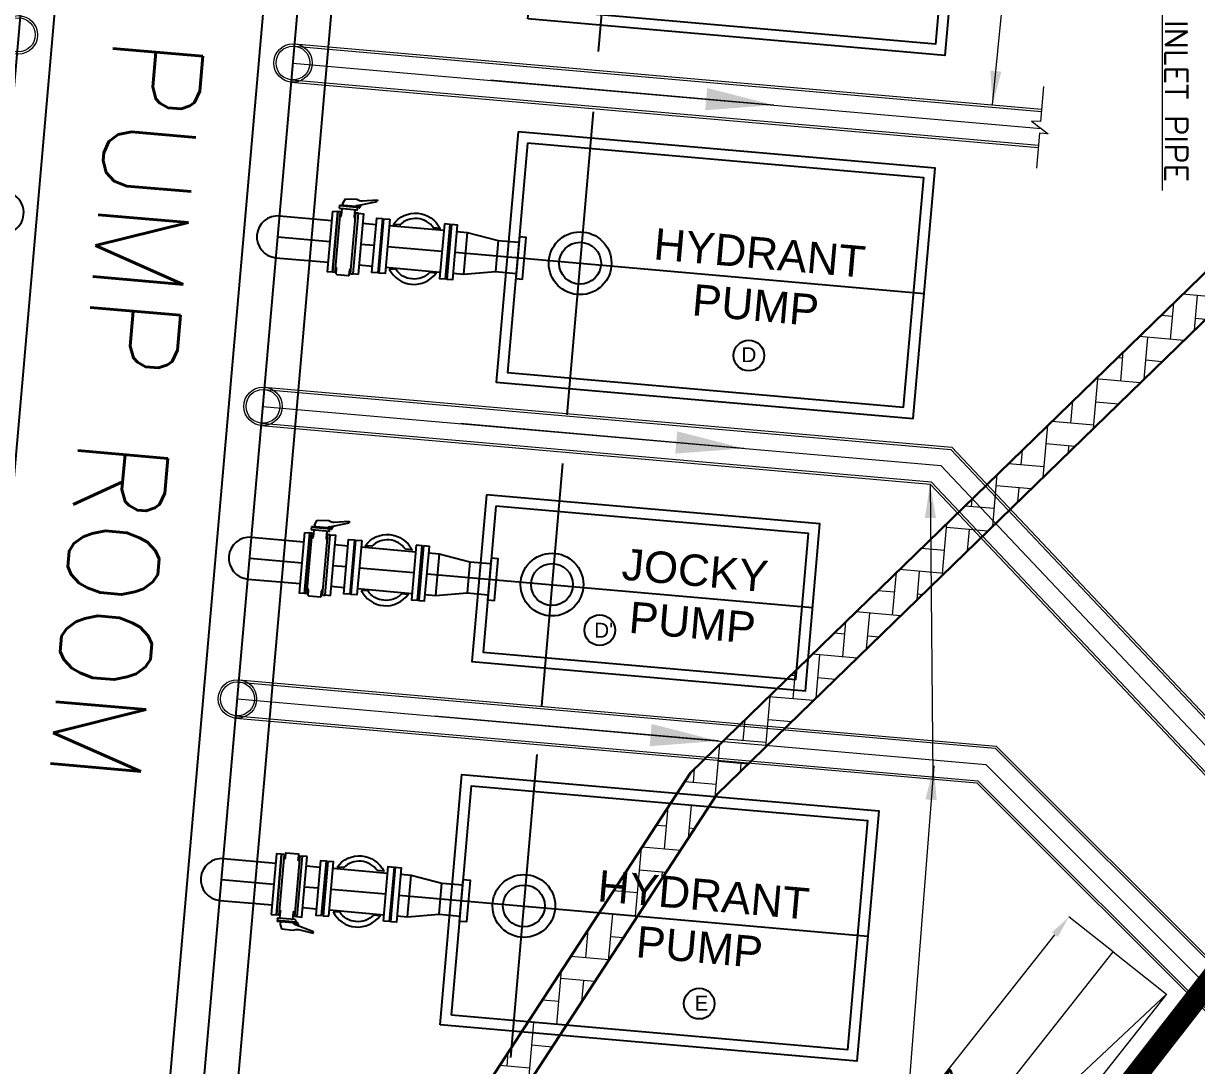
# Model space of a CAD drawing. Header units: inches. Extents: x 257070 to 799932, y -17980 to 269260.
# Drawn here: x 294260 to 299445, y 197843 to 202446 of the extents above; entities that cross this region are included whole.
import ezdxf
from ezdxf.enums import TextEntityAlignment as Align

# ---------------------------------------------------------------- set-up
doc = ezdxf.new("R2010")
doc.units = ezdxf.units.IN
doc.header["$MEASUREMENT"] = 0
doc.header["$PDMODE"] = 99
doc.header["$PDSIZE"] = 100
for name, color, linetype in [('0-AES I-INFRA', 7, 'Continuous'), ('basement1_AP$0$A-_ROAD----_E-_-', 2, 'Continuous'), ('RETAIL', 40, 'Continuous')]:
    doc.layers.add(name, color=color, linetype=linetype)
doc.layers.add('0-AES-F-HYDRANT PIPE', color=7, linetype='Continuous', lineweight=15, true_color=0xf57247)
for name, color, linetype, lineweight in [('0-AES-F-SPRINKLER PIPE', 10, 'Continuous', 15), ('0-AES-I-INFRA', 7, 'Continuous', 0), ('0-AES-P-COLD WATER SUPPLY PIPE', 5, 'Continuous', 15), ('E--CONCRETE-4', 4, 'Continuous', 40), ('F--BRICKWALL HATCH', 252, 'Continuous', 20), ('F--BRICKWALL-3', 252, 'Continuous', 30)]:
    doc.layers.add(name, color=color, linetype=linetype, lineweight=lineweight)
doc.styles.add('ARIAL', font='arial.ttf')
doc.styles.add('format', font='arial.ttf')
doc.styles.add('RomanS', font='romans.shx')
doc.styles.get("Standard").update_dxf_attribs({"font": 'arial.ttf'})
doc.dimstyles.new('AES-PLUMBING', dxfattribs={"dimtxt": 100, "dimasz": 100, "dimexe": 0, "dimexo": 0, "dimgap": 0.01, "dimtad": 1, "dimdec": 0, "dimdsep": 46, "dimtxsty": 'Standard', "dimcen": 10, "dimclrd": 7, "dimclre": 7, "dimclrt": 7, "dimadec": 0, "dimazin": 0, "dimtfac": 1, "dimtdec": 0, "dimtmove": 0, "dimatfit": 3, "dimfxl": 1, "dimlwd": -1, "dimlwe": -1, "dimarcsym": 1})
doc.dimstyles.new('AES-SLEEVE', dxfattribs={"dimtxt": 95, "dimasz": 75, "dimexe": 0, "dimexo": 0, "dimgap": 20, "dimtad": 1, "dimtoh": 1, "dimdec": 0, "dimzin": 1, "dimdsep": 46, "dimtxsty": 'Standard', "dimcen": 2.5, "dimclrd": 7, "dimclre": 7, "dimclrt": 7, "dimadec": 0, "dimazin": 0, "dimtfac": 1, "dimtdec": 0, "dimtmove": 0, "dimatfit": 3, "dimfxl": 0.18, "dimlwd": -1, "dimarcsym": 0})

# ---------------------------------------------------------------- blocks, each defined once
blk = doc.blocks.new('A$C3A1F5BA5')
at = {"layer": '0-AES I-INFRA', "color": 7}
for p, q in [((-2632.8, 3941.3, 17.5), (-2625.2, 3940.6, 17.5)), ((-2628.6, 3874.1, 0), (-2632.8, 3941.3, 17.5)), ((-2608.2, 3853.3, 0), (-2625.2, 3940.6, 17.5)), ((-2637.7, 3799.6, 0), (-2635.4, 3850.9, 0)), ((-2597.9, 3863.1, 0), (-2609.5, 3870.2, 0)), ((-2609.2, 3866.4, 0), (-2599, 3861.2, 0)), ((-2601.3, 3862.3, 0), (-2608.9, 3775, 0)), ((-2598, 3861.2, 0), (-2605.6, 3774.7, 0)), ((-2590.3, 3853.7, 0), (-2598.6, 3854.4, 0)), ((-2587.7, 3850.7, 0), (-2594.2, 3776.5, 0)), ((-2588.5, 3842, 0), (-2557.9, 3839.3, 0)), ((-2573.2, 3857.5, 0), (-2574.2, 3846.3, 0)), ((-2306.4, 3822.9, 0), (-2574.2, 3846.3, 0)), ((-2305.5, 3834.1, 0), (-2573.2, 3857.5, 0)), ((-2614.6, 3787.5, 0), (-2637.7, 3799.6, 0)), ((-2607.3, 3793.9, 0), (-2614.6, 3787.5, 0)), ((-2328.7, 3824.9, 0), (-2328.7, 3824.9, 0)), ((-2301.4, 3816.9, 0), (-2323.6, 3818.8, 0)), ((-2306.4, 3822.9, 0), (-2305.5, 3834.1, 0)), ((-2303.4, 3761.8, 0), (-2298.8, 3813.8, 0)), ((-1213.2, 3817.2, 17.5), (-1205.6, 3816.5, 17.5)), ((-1209, 3749.9, 0), (-1213.2, 3817.2, 17.5)), ((-1188.6, 3729.1, 0), (-1205.6, 3816.5, 17.5)), ((-2597.2, 3774, 0), (-2608.9, 3775, 0)), ((-2593.5, 3784.4, 0), (-2563, 3781.7, 0)), ((-2580.2, 3777.6, 0), (-2581.1, 3766.4, 0)), ((-2313.4, 3743, 0), (-2581.1, 3766.4, 0)), ((-2312.5, 3754.2, 0), (-2580.2, 3777.6, 0)), ((-2334.7, 3756.1, 0), (-2334.7, 3756.1, 0)), ((-2306.4, 3759.2, 0), (-2328.7, 3761.2, 0)), ((-2312.5, 3754.2, 0), (-2313.4, 3743, 0)), ((-1178.3, 3738.9, 0), (-1189.9, 3746.1, 0)), ((-1189.6, 3742.2, 0), (-1179.4, 3737, 0)), ((-1181.7, 3738.2, 0), (-1189.4, 3650.9, 0)), ((-1178.5, 3737, 0), (-1186, 3650.6, 0)), ((-1153.6, 3733.3, 0), (-1154.6, 3722.2, 0)), ((-885.9, 3709.9, 0), (-1153.6, 3733.3, 0)), ((-1218.1, 3675.4, 0), (-1215.9, 3726.8, 0)), ((-1170.7, 3729.6, 0), (-1179, 3730.3, 0)), ((-1168.1, 3726.5, 0), (-1174.6, 3652.4, 0)), ((-1168.9, 3717.8, 0), (-1138.4, 3715.2, 0)), ((-886.9, 3698.8, 0), (-1154.6, 3722.2, 0)), ((-909.1, 3700.7, 0), (-909.1, 3700.7, 0)), ((-881.8, 3692.7, 0), (-904, 3694.7, 0)), ((-886.9, 3698.8, 0), (-885.9, 3709.9, 0)), ((-883.8, 3637.7, 0), (-879.2, 3689.7, 0)), ((-1195, 3663.4, 0), (-1218.1, 3675.4, 0)), ((-1187.7, 3669.8, 0), (-1195, 3663.4, 0)), ((-1177.7, 3649.8, 0), (-1189.4, 3650.9, 0)), ((-1173.9, 3660.2, 0), (-1143.4, 3657.6, 0)), ((-1160.6, 3653.4, 0), (-1161.6, 3642.3, 0)), ((-893.8, 3618.9, 0), (-1161.6, 3642.3, 0)), ((-892.9, 3630, 0), (-1160.6, 3653.4, 0)), ((-915.1, 3632, 0), (-915.1, 3632, 0)), ((-886.8, 3635.1, 0), (-909.1, 3637.1, 0)), ((-892.9, 3630, 0), (-893.8, 3618.9, 0)), ((567.6, 3575.6, 0), (599.4, 3658.7, 17.5)), ((591.3, 3592.5, 0), (607.1, 3658, 17.5)), ((607.1, 3658, 17.5), (599.4, 3658.7, 17.5)), ((251.5, 3538.4, 0), (256, 3590.4, 0)), ((259.1, 3593, 0), (281.3, 3591, 0)), ((265.1, 3598, 0), (266.1, 3609.2, 0)), ((265.1, 3598, 0), (532.8, 3574.6, 0)), ((266.1, 3609.2, 0), (533.8, 3585.8, 0)), ((287.4, 3596.1, 0), (287.4, 3596.1, 0)), ((533.8, 3585.8, 0), (532.8, 3574.6, 0)), ((550, 3579.1, 0), (558.3, 3578.4, 0)), ((558.9, 3585.1, 0), (551.4, 3498.6, 0)), ((562.4, 3585.7, 0), (554.7, 3498.4, 0)), ((559.1, 3587, 0), (571.8, 3592.1, 0)), ((570.9, 3588.3, 0), (559.9, 3585, 0)), ((254, 3535.4, 0), (276.3, 3533.4, 0)), ((259.1, 3529.3, 0), (258.1, 3518.2, 0)), ((259.1, 3529.3, 0), (526.8, 3505.9, 0)), ((281.4, 3527.4, 0), (281.4, 3527.4, 0)), ((546.2, 3567.9, 0), (515.6, 3570.5, 0)), ((547, 3576.6, 0), (540.5, 3502.4, 0)), ((587.3, 3517.6, 0), (594, 3568.5, 0)), ((258.1, 3518.2, 0), (525.8, 3494.8, 0)), ((541.2, 3510.2, 0), (510.6, 3512.9, 0)), ((526.8, 3505.9, 0), (525.8, 3494.8, 0)), ((543, 3499.4, 0), (554.7, 3498.4, 0)), ((556.4, 3517.3, 0), (562.5, 3509.7, 0)), ((562.5, 3509.7, 0), (587.3, 3517.6, 0))]:
    blk.add_line(p, q, dxfattribs=at)
at = {"layer": '0-AES I-INFRA', "color": 7, "elevation": 0}
for points in [[(-3431.8, 4606.6), (-4537.5, 4703.3), (-4376.4, 6546.2), (-3270.6, 6449.5)], [(-3473.8, 4656.7), (-4487.4, 4745.3), (-4334.3, 6496.1), (-3320.7, 6407.5)], [(-2933.7, 4563), (-1827.9, 4466.3), (-1666.7, 6309.3), (-2772.5, 6406)], [(-2883.6, 4605.1), (-1869.9, 4516.4), (-1716.8, 6267.3), (-2730.5, 6355.9)], [(1011.3, 4218.1), (-94.5, 4314.8), (66.7, 6157.7), (1172.4, 6061)], [(969.2, 4268.2), (-44.4, 4356.8), (108.7, 6107.6), (1122.3, 6019)], [(-1329.8, 4422.8), (-592.6, 4358.3), (-463.7, 5832.7), (-1200.9, 5897.2)], [(-1279.7, 4464.8), (-634.6, 4408.4), (-513.8, 5790.6), (-1158.8, 5847)], [(-2468.9, 4568.8), (-2284.6, 4552.7), (-2281.9, 4583.3), (-2466.2, 4599.4)], [(-1049.3, 4444.7), (-865, 4428.6), (-862.3, 4459.1), (-1046.6, 4475.3)], [(554.6, 4304.4), (370.3, 4320.5), (372.9, 4351.1), (557.2, 4335)], [(-2526.2, 4237.2), (-2285.8, 4216.2), (-2283.5, 4242.1), (-2523.9, 4263.1)], [(-2523.3, 4269.4), (-2282.9, 4248.4), (-2280.7, 4274.2), (-2521.1, 4295.2)], [(-1103.8, 4145.3), (-863.4, 4124.2), (-861.1, 4150.1), (-1101.5, 4171.1)], [(-1106.6, 4113.1), (-866.2, 4092.1), (-863.9, 4117.9), (-1104.3, 4139)], [(556.2, 4000.1), (315.8, 4021.1), (318.1, 4047), (558.5, 4026)], [(-2547.2, 3996.2), (-2306.8, 3975.2), (-2309.1, 3949.3), (-2549.5, 3970.4)], [(553.4, 3968), (313, 3989), (315.3, 4014.8), (555.7, 3993.8)], [(-2550, 3964), (-2309.6, 3943), (-2311.9, 3917.2), (-2552.3, 3938.2)], [(-2303.4, 3856.3), (-2305.4, 3834), (-2573.2, 3857.5), (-2571.2, 3879.7)], [(-1130.5, 3839.9), (-890.1, 3818.9), (-892.3, 3793.1), (-1132.7, 3814.1)], [(-1127.6, 3872.1), (-887.2, 3851), (-889.5, 3825.2), (-1129.9, 3846.2)], [(-2583.2, 3744.2), (-2581.2, 3766.4), (-2313.4, 3743), (-2315.4, 3720.8)], [(-883.8, 3732.2), (-885.8, 3709.9), (-1153.6, 3733.3), (-1151.6, 3755.6)], [(532.3, 3726.9), (291.9, 3747.9), (289.7, 3722.1), (530.1, 3701.1)], [(529.5, 3694.8), (289.1, 3715.8), (286.9, 3689.9), (527.3, 3668.9)], [(-1163.6, 3620.1), (-1161.7, 3642.3), (-893.8, 3618.9), (-895.8, 3596.6)], [(267.9, 3631.5), (266, 3609.2), (533.8, 3585.8), (535.8, 3608)], [(524, 3472.5), (526, 3494.7), (258.1, 3518.2), (256.2, 3495.9)]]:
    blk.add_lwpolyline(points, close=True, dxfattribs=at)
for points in [[(-2400.9, 4284.7), (-2219.6, 6357.6)], [(438.3, 4036.5), (619.5, 6109.4)], [(-981.3, 4160.6), (-832.3, 5864.9)], [(-3287.5, 4918.9), (-4625.4, 5035.9)], [(-3021.6, 4895.7), (-1683.6, 4778.7)], [(-1468.2, 4759.9), (-397.8, 4666.3)], [(1155.6, 4530.4), (-182.4, 4647.4)], [(-2489, 4338.4), (-2453.9, 4474.6), (-2445.9, 4566.8)], [(-2304.7, 4322.3), (-2315.7, 4462.6), (-2307.6, 4554.7)], [(-2453.9, 4474.6), (-2315.7, 4462.6)], [(-1069.5, 4214.3), (-1034.3, 4350.5), (-1026.3, 4442.7)], [(-885.2, 4198.2), (-896.1, 4338.4), (-888.1, 4430.6)], [(-2493, 4292.8), (-2489, 4338.4)], [(-2489, 4338.4), (-2304.7, 4322.3)], [(-2308.7, 4276.7), (-2304.7, 4322.3)], [(-1034.3, 4350.5), (-896.1, 4338.4)], [(350.1, 4090.2), (385.3, 4226.4), (393.3, 4318.5)], [(534.4, 4074.1), (523.5, 4214.3), (531.5, 4306.4)], [(-2495.8, 4260.6), (-2495.3, 4266.9)], [(-2403.7, 4252.6), (-2403.1, 4258.9)], [(-2519.2, 3993.7), (-2498.1, 4234.8)], [(-2427, 3985.7), (-2406, 4226.7)], [(-2334.9, 3977.6), (-2313.8, 4218.7)], [(-2311.5, 4244.5), (-2311, 4250.8)], [(-1073.4, 4168.7), (-1069.5, 4214.3)], [(-1069.5, 4214.3), (-885.2, 4198.2)], [(523.5, 4214.3), (385.3, 4226.4)], [(-889.2, 4152.5), (-885.2, 4198.2)], [(-1099.6, 3869.6), (-1078.5, 4110.7)], [(-1076.3, 4136.5), (-1075.7, 4142.8)], [(-1007.4, 3861.6), (-986.4, 4102.6)], [(-984.1, 4128.4), (-983.6, 4134.8)], [(-892, 4120.4), (-891.4, 4126.7)], [(-915.3, 3853.5), (-894.2, 4094.5)], [(346.1, 4044.5), (350.1, 4090.2)], [(534.4, 4074.1), (350.1, 4090.2)], [(530.4, 4028.4), (534.4, 4074.1)], [(343.3, 4012.4), (343.9, 4018.7)], [(435.5, 4004.3), (436, 4010.6)], [(527.6, 3996.3), (528.2, 4002.6)], [(-2522, 3961.6), (-2521.4, 3967.9)], [(-2429.8, 3953.5), (-2429.3, 3959.8)], [(-2337.7, 3945.5), (-2337.1, 3951.8)], [(320, 3745.5), (341.1, 3986.5)], [(412.1, 3737.4), (433.2, 3978.5)], [(504.3, 3729.4), (525.4, 3970.4)], [(-2529.5, 3876.1), (-2524.3, 3935.8)], [(-2437.3, 3868), (-2432.1, 3927.7)], [(-2345.2, 3860), (-2340, 3919.6)], [(-1102.4, 3837.5), (-1101.9, 3843.8)], [(-1109.9, 3751.9), (-1104.7, 3811.6)], [(-1017.7, 3743.9), (-1012.5, 3803.6)], [(-1010.3, 3829.4), (-1009.7, 3835.7)], [(-925.6, 3735.8), (-920.4, 3795.5)], [(-918.1, 3821.3), (-917.6, 3827.7)], [(-2561.6, 3509.1), (-2541.3, 3740.5)], [(-2469.4, 3501), (-2449.2, 3732.5)], [(-2377.3, 3493), (-2357, 3724.4)], [(309.7, 3627.8), (314.9, 3687.5)], [(317.2, 3713.3), (317.7, 3719.6)], [(409.3, 3705.3), (409.9, 3711.6)], [(501.5, 3697.2), (502, 3703.5)], [(401.8, 3619.7), (407.1, 3679.4)], [(494, 3611.7), (499.2, 3671.4)], [(-1142, 3385), (-1121.7, 3616.4)], [(-1049.8, 3376.9), (-1029.6, 3608.3)], [(-957.7, 3368.9), (-937.4, 3600.3)], [(277.6, 3260.8), (297.8, 3492.3)], [(369.8, 3252.8), (390, 3484.2)], [(461.9, 3244.7), (482.1, 3476.1)]]:
    blk.add_lwpolyline(points, dxfattribs=at)
for points in [[(-2524.2, 4011.2, -0.561078), (-2506.1, 4218.5), (-2508.6, 4189.6, 0.463605), (-2521.7, 4040.1)], [(-2326.9, 3994, 0.561078), (-2308.8, 4201.2), (-2311.3, 4172.3, -0.463605), (-2324.4, 4022.9)], [(-1104.6, 3887.1, -0.561078), (-1086.5, 4094.3), (-1089, 4065.4, 0.463605), (-1102.1, 3916)], [(-907.3, 3869.8, 0.561078), (-889.2, 4077.1), (-891.8, 4048.2, -0.463605), (-904.8, 3898.7)], [(315, 3763, -0.561078), (333.1, 3970.2), (330.6, 3941.3, 0.463605), (317.5, 3791.8)], [(512.2, 3745.7, 0.561078), (530.4, 3952.9), (527.8, 3924, -0.463605), (514.8, 3774.6)]]:
    blk.add_lwpolyline(points, format="xyb", close=True, dxfattribs=at)
at = {"layer": '0-AES I-INFRA', "color": 7, "ltscale": 1000, "elevation": 0}
for points in [[(2117.1, 3250.6), (-5332.8, 3902, 0.414214), (-5820.3, 3492.9), (-5874.3, 2875.1, 0.414214), (-5465.2, 2387.7), (5071.6, 1466.3)], [(2104.1, 3101.1), (-5345.8, 3752.6, 0.414214), (-5670.8, 3479.8), (-5724.9, 2862.1, 0.414214), (-5452.1, 2537.1), (5084.6, 1615.7)], [(2091, 2951.7), (-5358.9, 3603.1, 0.414214), (-5521.4, 3466.8), (-5575.4, 2849, 0.414214), (-5439.1, 2686.5), (5097.7, 1765.1)]]:
    blk.add_lwpolyline(points, format="xyb", dxfattribs=at)
at = {"layer": '0-AES I-INFRA', "color": 7}
for centre, radius in [((-1944.8, 5583.3, 0), 67.8), ((918.2, 5363.8, 0), 67.8), ((-731.7, 4924, 0), 67.8), ((-2352.6, 4837.2, 0), 138.7), ((-2352.6, 4837.2, 0), 92.5), ((-933, 4713.1, 0), 138.7), ((-933, 4713.1, 0), 92.5), ((486.6, 4588.9, 0), 138.7), ((486.6, 4588.9, 0), 92.5)]:
    blk.add_circle(centre, radius, dxfattribs=at)
for centre, start, end in [((-2469.4, 3501, 0), 175.0026, 355.0026), ((-1049.8, 3376.9, 0), 175.0026, 355.0026), ((369.8, 3252.8, 0), 175.0026, 355.0026), ((-2575.7, 2285.6), 355.0026, 175.0026)]:
    blk.add_arc(centre, 92.5, start, end, dxfattribs=at)
for centre, major_axis, start_param, end_param in [((-2663.6, 3871.8, 0), (-22.6, 26.9), 3.375043, 4.077809), ((-2600.6, 3853.8, 0), (-5.83, -4.89), -0.626071, 0.60116), ((-2598.5, 3862.2, 0), (-0.713, 0.849), 1.973259, 4.973773), ((-2590.5, 3850.9, 0), (-2.14, -1.8), 2.356194, 3.926991), ((-2557.4, 3844.9, 0), (-4.28, -3.59), 0.785398, 2.356194), ((-2323.1, 3824.4, 0), (-3.59, 4.28), 0.785398, 2.356194), ((-2301.6, 3814.1, 0), (-2.14, -1.8), 2.356194, 3.926991), ((-2597, 3776.8, 0), (-1.8, 2.14), 2.356194, 3.926991), ((-2563.5, 3776.1, 0), (-3.59, 4.28), 3.926991, 5.497787), ((-2329.2, 3755.6, 0), (-3.59, 4.28), 5.497787, 7.068583), ((-2306.2, 3762, 0), (-1.8, 2.14), 2.356194, 3.926991), ((-1244, 3747.7, 0), (-22.6, 26.9), 3.375043, 4.077809), ((-1178.9, 3738, 0), (-0.713, 0.849), 1.973259, 4.973773), ((-1181.1, 3729.7, 0), (-5.83, -4.89), -0.626071, 0.60116), ((-1170.9, 3726.8, 0), (-2.14, -1.8), 2.356194, 3.926991), ((-1137.9, 3720.7, 0), (-4.28, -3.59), 0.785398, 2.356194), ((-903.6, 3700.2, 0), (-3.59, 4.28), 0.785398, 2.356194), ((-882, 3689.9, 0), (-2.14, -1.8), 2.356194, 3.926991), ((-1177.4, 3652.6, 0), (-1.8, 2.14), 2.356194, 3.926991), ((-1143.9, 3652, 0), (-3.59, 4.28), 3.926991, 5.497787), ((-909.6, 3631.5, 0), (-3.59, 4.28), 5.497787, 7.068583), ((-886.6, 3637.9, 0), (-1.8, 2.14), 2.356194, 3.926991)]:
    blk.add_ellipse(centre, major_axis=major_axis, ratio=1, start_param=start_param, end_param=end_param, dxfattribs=at)
at = {"layer": '0-AES I-INFRA', "color": 7, "extrusion": (0, 0, -1)}
for centre, major_axis, start_param, end_param in [((258.8, 3590.2, 0), (1.8, -2.14), 2.356194, 3.926991), ((281.8, 3596.6, 0), (4.28, 3.59), 0.785398, 2.356194), ((549.7, 3576.3, 0), (1.8, -2.14), 2.356194, 3.926991), ((559.6, 3586, 0), (0.849, 0.713), 1.973259, 4.973773), ((625.4, 3584.2, 0), (26.9, 22.6), 3.375043, 4.077809), ((254.3, 3538.1, 0), (2.14, 1.8), 2.356194, 3.926991), ((275.8, 3527.8, 0), (4.28, 3.59), 5.497787, 7.068583), ((516.1, 3576.1, 0), (3.59, -4.28), 0.785398, 2.356194), ((560.2, 3577.4, 0), (4.89, -5.83), -0.626071, 0.60116), ((510.1, 3507.4, 0), (4.28, 3.59), 3.926991, 5.497787), ((543.3, 3502.2, 0), (2.14, 1.8), 2.356194, 3.926991)]:
    blk.add_ellipse(centre, major_axis=major_axis, ratio=1, start_param=start_param, end_param=end_param, dxfattribs=at)
at = {"layer": '0-AES I-INFRA', "color": 7, "style": 'ARIAL'}
for s, height, p in [('D', 65.7, (-1948.7, 5550.2, 0)), ('E', 65.7, (915.9, 5343, 0)), ("D'", 65.66, (-731.4, 4899.4, 0))]:
    blk.add_text(s, height=height, rotation=90, dxfattribs=at).set_placement(p, align=Align.MIDDLE_LEFT)
at = {"layer": '0-AES I-INFRA', "color": 7, "char_height": 138.75, "rotation": 85.0026}
for s, width, insert, attachment_point in [('\\pi138.43283;HYDRANT \\P\\pi328.85916;PUMP', 1194.357, (-2149.9, 5000.2, 0), 7), ('\\pi138.43283;HYDRANT \\P\\pi328.85916;PUMP', 1194.357, (315.3, 4784.7, 0), 1), ('\\pi27.41945;JOCKY \\P\\pi78.85916;PUMP', 694.357, (-1096.1, 5002.4, 0), 1)]:
    blk.add_mtext_dynamic_manual_height_columns(s, width=width, gutter_width=25000, heights=[0], dxfattribs=dict(at, insert=insert, attachment_point=attachment_point))
blk = doc.blocks.new('*D678')
at = {"layer": '0-AES-F-SPRINKLER PIPE', "color": 7, "ltscale": 1000, "transparency": 16777216}
for p, q in [((301055.4, 200208.1), (301523.6, 199857.5)), ((295971.6, 192444), (301343.8, 199617.4)), ((295323.5, 192554.5), (295791.8, 192203.9))]:
    blk.add_line(p, q, dxfattribs=at)
for points in [[(301383.8, 199587.4), (301303.7, 199647.3), (301523.6, 199857.5)], [(296011.6, 192414), (295931.6, 192474), (295791.8, 192203.9)]]:
    blk.add_solid(points, dxfattribs=at)
at = {"layer": 'DEFPOINTS', "color": 0, "ltscale": 1000, "transparency": 16777216}
for p in [(301055.4, 200208.1, 0), (301523.6, 199857.5), (295323.5, 192554.5, 0)]:
    blk.add_point(p, dxfattribs=at)
at = {"layer": '0-AES-F-SPRINKLER PIPE', "color": 7, "ltscale": 1000, "transparency": 16777216, "insert": (299271.8, 196595.2), "char_height": 300, "attachment_point": 5, "rotation": 233.1702}
blk.add_mtext('9562', dxfattribs=at)
blk = doc.blocks.new('A$C75874F57')
at = {"layer": 'F--BRICKWALL HATCH', "ltscale": 0.1}
h = blk.add_hatch(dxfattribs=at)
h.set_pattern_fill('AR-HBONE', color=8, angle=40, style=0)
h.set_pattern_definition([(85, (-281604.99, -900691.52), (-92.358358, 110.068405), [304.8, -101.6]), (175, (-281596.14, -900590.31), (-92.358358, 110.068405), [304.8, -101.6])])
h.paths.add_polyline_path([(13592.2, -10567.2), (13330.2, -10551.8), (12238.7, -11220.2), (6810, -16497.2), (4893.1, -19436.7, 0.015017), (5012.1, -19529), (6926.5, -16593.2), (12331.2, -11339.4)])
h.paths.add_polyline_path([(2951.4, -20065.4), (4318.7, -20176.6), (4394.6, -19242.8), (3027.4, -19131.7)], flags=9)
at = {"layer": 'F--BRICKWALL-3', "color": 8}
for p, q in [((6810, -16497.2, 0), (12238.7, -11220.2, 0)), ((6926.5, -16593.2, 0), (12331.2, -11339.4, 0))]:
    blk.add_line(p, q, dxfattribs=at)
at = {"layer": 'F--BRICKWALL-3', "color": 8, "elevation": 0}
blk.add_lwpolyline([(6810, -16497.2), (3986.3, -20827.3), (2999.9, -20747.1), (2983.7, -20946.4), (4032.1, -21031.7), (6926.5, -16593.2)], dxfattribs=at)
blk = doc.blocks.new('*D688')
at = {"layer": '0-AES-F-SPRINKLER PIPE', "color": 7, "ltscale": 1000, "transparency": 16777216}
for p, q in [((299076.6, 198344.7), (298880.9, 198499.3)), ((297703.5, 197008.1), (298818.9, 198420.8)), ((297837.3, 196775), (297641.5, 196929.6))]:
    blk.add_line(p, q, dxfattribs=at)
for points in [[(298832, 198410.5), (298805.8, 198431.1), (298880.9, 198499.3)], [(297716.6, 196997.7), (297690.4, 197018.4), (297641.5, 196929.6)]]:
    blk.add_solid(points, dxfattribs=at)
at = {"layer": 'DEFPOINTS', "color": 0, "ltscale": 1000, "transparency": 16777216}
for p in [(298880.9, 198499.3), (299076.6, 198344.7, 0), (297837.3, 196775, 0)]:
    blk.add_point(p, dxfattribs=at)
at = {"layer": '0-AES-F-SPRINKLER PIPE', "color": 7, "ltscale": 1000, "transparency": 16777216, "insert": (298301.3, 197682.8), "char_height": 100, "attachment_point": 5, "rotation": 231.7077}
blk.add_mtext('2000', dxfattribs=at)

msp = doc.modelspace()

# ---------------------------------------------------------------- linework, layer by layer
at = {"layer": '0-AES-F-HYDRANT PIPE', "ltscale": 1000, "elevation": 0}
for points in [[(295458.3, 202346.5), (298759.3, 202057.9)], [(295459.1, 202356.5), (298760.2, 202067.8)], [(295451.7, 202271.8), (298759.1, 201982.6)], [(295444.3, 202187.1), (298745.3, 201898.5)], [(295445.2, 202197.1), (298746.2, 201908.5)], [(298768.9, 202168.4), (298755.5, 202014.1), (298716, 202015.5), (298790, 201959), (298750.9, 201962.4), (298737.3, 201807)], [(295325.6, 200829.8), (298359.2, 200564.5)], [(295326.5, 200839.7), (298363.9, 200574.1)], [(295319.1, 200755), (298315.8, 200493)], [(295311.7, 200670.4), (298267.6, 200411.9)], [(295312.6, 200680.3), (298272.3, 200421.5)], [(298359.2, 200564.5), (306946.9, 191473.6), (303886.6, 186449), (303225.4, 184330.2), (302602.4, 181700.5), (300908.8, 169810.6), (300217, 165335), (302995.8, 143910.5), (307838.7, 144450.8)], [(298363.9, 200574.1), (306959.5, 191475), (303895.8, 186444.8), (303235, 184327.5), (302612.2, 181698.6), (300918.7, 169809.2), (300227.1, 165334.9), (303004.5, 143921.5), (307837.6, 144460.8)], [(298315.8, 200493), (306846, 191463), (303812.5, 186482.5), (303147.5, 184351.5), (302523, 181715.5), (300829, 169822.5), (300135.5, 165336), (302926, 143821.5), (307847.7, 144370.6)], [(298267.6, 200411.9), (306732.5, 191451), (303729.2, 186520.2), (303060, 184375.5), (302433.8, 181732.4), (300739.3, 169835.8), (300043.9, 165337.1), (302847.5, 143721.5), (307857.7, 144280.4)], [(298272.3, 200421.5), (306745.1, 191452.4), (303738.4, 186516), (303069.6, 184372.8), (302443.6, 181730.5), (300749.2, 169834.4), (300054, 165337), (302856.2, 143732.5), (307856.6, 144290.4)], [(295212.6, 199537.2), (298555.3, 199244.9)], [(295213.5, 199547.1), (298560, 199254.3)], [(295206.1, 199462.5), (298513.6, 199173.1)], [(295198.7, 199377.8), (298474.8, 199091.3)], [(295199.5, 199387.7), (298479.3, 199101)], [(298560, 199254.3), (306299.3, 191518.5), (303674.8, 186661.1), (303021.5, 184651.6), (302364.1, 181786.7), (300921.7, 172158.6), (299819.3, 165298.1), (300856.5, 157327.4), (304596.1, 129961.1), (302217.5, 112260.5), (301274.8, 108098.1), (289067.5, 74311.6), (287809.7, 71124.6), (293812.1, 51998.3), (294251.5, 50437.6), (302069.9, 35087.4), (313354.7, 25414.2), (316460.8, 29119.1)], [(298544.3, 199255.9), (298544.5, 199255.7)], [(298555.3, 199244.9), (306286.9, 191516.7), (303665.6, 186665), (303011.8, 184654.3), (302354.2, 181788.6), (300911.8, 172160.2), (299809.1, 165298.3), (300846.6, 157326.1), (304586, 129961.1), (302207.6, 112262.3), (301265.2, 108100.9), (289058.1, 74315.1), (287799.1, 71124.9), (293802.5, 51995.4), (294242.1, 50433.9), (302061.8, 35081.1), (313355.9, 25400), (316468.5, 29112.6)], [(298513.6, 199173.1), (306187.8, 191502.2), (303591.5, 186696.8), (302934.4, 184675.7), (302275.3, 181803.5), (300832.5, 172172.5), (299728, 165299.5), (300767, 157315.5), (304505, 129961), (302128.5, 112276.5), (301188, 108123.5), (288983, 74343.5), (287714, 71128), (293725.5, 51972.5), (294167, 50404.5), (301997.5, 35030.5), (313365.2, 25286.2), (316530, 29061.1)]]:
    msp.add_lwpolyline(points, dxfattribs=at)
for points in [[(298479.3, 199101), (306095, 191488.6), (303522, 186726.5), (302861.8, 184695.8), (302201.3, 181817.5), (300758.2, 172184), (299652, 165300.6), (300692.4, 157305.6), (304429.1, 129960.9), (302054.4, 112289.8), (301115.7, 108144.7), (288912.6, 74370.1), (287639.4, 71144, 0.171652), (287638.5, 71117.4), (293653.4, 51951), (294096.6, 50377), (301937.2, 34983.1), (313374, 25179.6), (316587.7, 29012.7)], [(298474.8, 199091.3), (306082.6, 191486.8), (303512.8, 186730.5), (302852.1, 184698.5), (302191.5, 181819.4), (300748.2, 172185.6), (299641.8, 165300.8), (300682.5, 157304.2), (304419, 129960.9), (302044.5, 112291.6), (301106, 108147.5), (288903.2, 74373.6), (287630.1, 71147.7, 0.171652), (287628.9, 71114.4), (293643.8, 51948.2), (294087.2, 50373.3), (301929.2, 34976.8), (313375.2, 25165.4), (316595.3, 29006.3)]]:
    msp.add_lwpolyline(points, format="xyb", dxfattribs=at)
at = {"layer": '0-AES-F-HYDRANT PIPE', "ltscale": 1000}
for centre, radius in [((295451.7, 202271.8, 0), 85), ((295451.7, 202271.8, 0), 75), ((295319.1, 200755, 0), 85), ((295319.1, 200755, 0), 75), ((295206.1, 199462.5, 0), 85), ((295206.1, 199462.5, 0), 75)]:
    msp.add_circle(centre, radius, dxfattribs=at)
at = {"layer": '0-AES-F-SPRINKLER PIPE', "color": 2, "ltscale": 1000, "const_width": 100, "elevation": 0}
msp.add_lwpolyline([(289015.1, 193067.5), (290060.2, 205918.2), (303731.3, 205113.1), (305086.8, 203435.9), (301055.4, 200208.1), (295964.1, 193675.6), (295323.5, 192554.5)], close=True, dxfattribs=at)
at = {"layer": '0-AES-F-SPRINKLER PIPE', "ltscale": 1000}
for radius in [85, 75]:
    msp.add_circle((294237.8, 202396, 0), radius, dxfattribs=at)
at = {"layer": '0-AES-I-INFRA', "color": 1, "ltscale": 1000, "elevation": 0}
msp.add_lwpolyline([(299312.1, 198158.8), (298072.7, 196589.1), (297837.3, 196775), (299076.6, 198344.7)], close=True, dxfattribs=at)
msp.add_lwpolyline([(299312.1, 198158.8), (297837.3, 196775)], dxfattribs=at)
at = {"layer": 'basement1_AP$0$A-_ROAD----_E-_-', "color": 8}
msp.add_arc((323858.6, 177043.1, 0), 27129.2, 45.21221, 168.24385, dxfattribs=at)
at = {"layer": 'RETAIL', "color": 8, "elevation": 0}
msp.add_lwpolyline([(300420.3, 199132.4), (298599.3, 197207.2), (302377.2, 193633.9), (304198.2, 195559.1)], close=True, dxfattribs=at)

# ---------------------------------------------------------------- block references
at = {"layer": '0-AES-F-SPRINKLER PIPE', "ltscale": 1000, "rotation": 270.0000000000172}
msp.add_blockref('A$C3A1F5BA5', (291883.5, 199034.5, 0), dxfattribs=at)
at = {"layer": 'E--CONCRETE-4', "color": 8, "ltscale": 100}
msp.add_blockref('A$C75874F57', (290398.6, 215633, 0), dxfattribs=at)

# ---------------------------------------------------------------- texts
at = {"layer": '0-AES I-INFRA', "color": 6, "lineweight": -3, "insert": (295063.2, 202409.6, 0), "char_height": 400, "width": 3699.238, "attachment_point": 1, "rotation": 265.0218, "style": 'RomanS'}
msp.add_mtext('\\pi40.09524;PUMP ROOM', dxfattribs=at)
at = {"layer": '0-AES-P-COLD WATER SUPPLY PIPE', "color": 7, "insert": (299406, 202104, 0), "char_height": 100, "width": 810.524, "attachment_point": 2, "rotation": 270, "style": 'format'}
msp.add_mtext('{\\Fromans|c0;INLET PIPE}', dxfattribs=at)

# ---------------------------------------------------------------- dimensions: what is measured, and where the dimension line sits
at = {"layer": '0-AES-F-SPRINKLER PIPE', "ltscale": 1000}
dim = msp.add_linear_dim(base=(301523.6, 199857.5), p1=(295323.5, 192554.5, 0), p2=(301055.4, 200208.1, 0), angle=53.1702, dimstyle='AES-PLUMBING', override={"dimtxt": 300, "dimasz": 300, "dimfxl": 0.18}, dxfattribs=at)
dim.commit()
dim.dimension.update_dxf_attribs({"geometry": '*D678', "text_midpoint": (299149.2, 196687), "dimtype": 161})
dim = msp.add_aligned_dim(p1=(297837.3, 196775, 0), p2=(299076.6, 198344.7, 0), distance=249.4, dimstyle='AES-PLUMBING', override={"dimfxl": 0.18}, dxfattribs=at)
dim.commit()
dim.dimension.update_dxf_attribs({"geometry": '*D688', "text_midpoint": (298301.3, 197682.8, 0)})

# ---------------------------------------------------------------- leaders
at = {"layer": '0-AES-F-HYDRANT PIPE', "color": 7, "ltscale": 1000}
for points in [[(298543.8, 202086.8, 0), (298922.2, 205983.6, 0), (299159, 208691.6, 0)], [(298267.6, 200411.9, 0), (298280, 199118.4, 0)], [(298283.7, 199166.4, 0), (297980.1, 195262.9, 0), (297733.2, 192439.6, 0)]]:
    msp.add_leader(points, dimstyle='AES-SLEEVE', override={"dimasz": 150, "dimtad": 0, "dimfxl": 13, "dimtfill": 1, "dimarcsym": 1}, dxfattribs=at)
at = {"layer": '0-AES-F-HYDRANT PIPE', "ltscale": 1000}
for points in [[(297577.1, 202086, 0), (296324.5, 202195.5, 0)], [(297444.4, 200569.2, 0), (296191.9, 200678.7, 0)], [(297331.4, 199276.6, 0), (296078.9, 199386.1, 0)]]:
    msp.add_leader(points, dimstyle='AES-PLUMBING', override={"dimasz": 300, "dimtad": 0, "dimfxl": 0.18}, dxfattribs=at)
at = {"layer": '0-AES-P-COLD WATER SUPPLY PIPE', "color": 7}
msp.add_leader([(299292.7, 203017.7, 0), (299292.7, 202491, 0), (299292.7, 201708, 0)], dimstyle='AES-PLUMBING', override={"dimgap": 0.01, "dimtad": 0, "dimfxl": 0.18}, dxfattribs=at)

doc.saveas('drawing.dxf')
